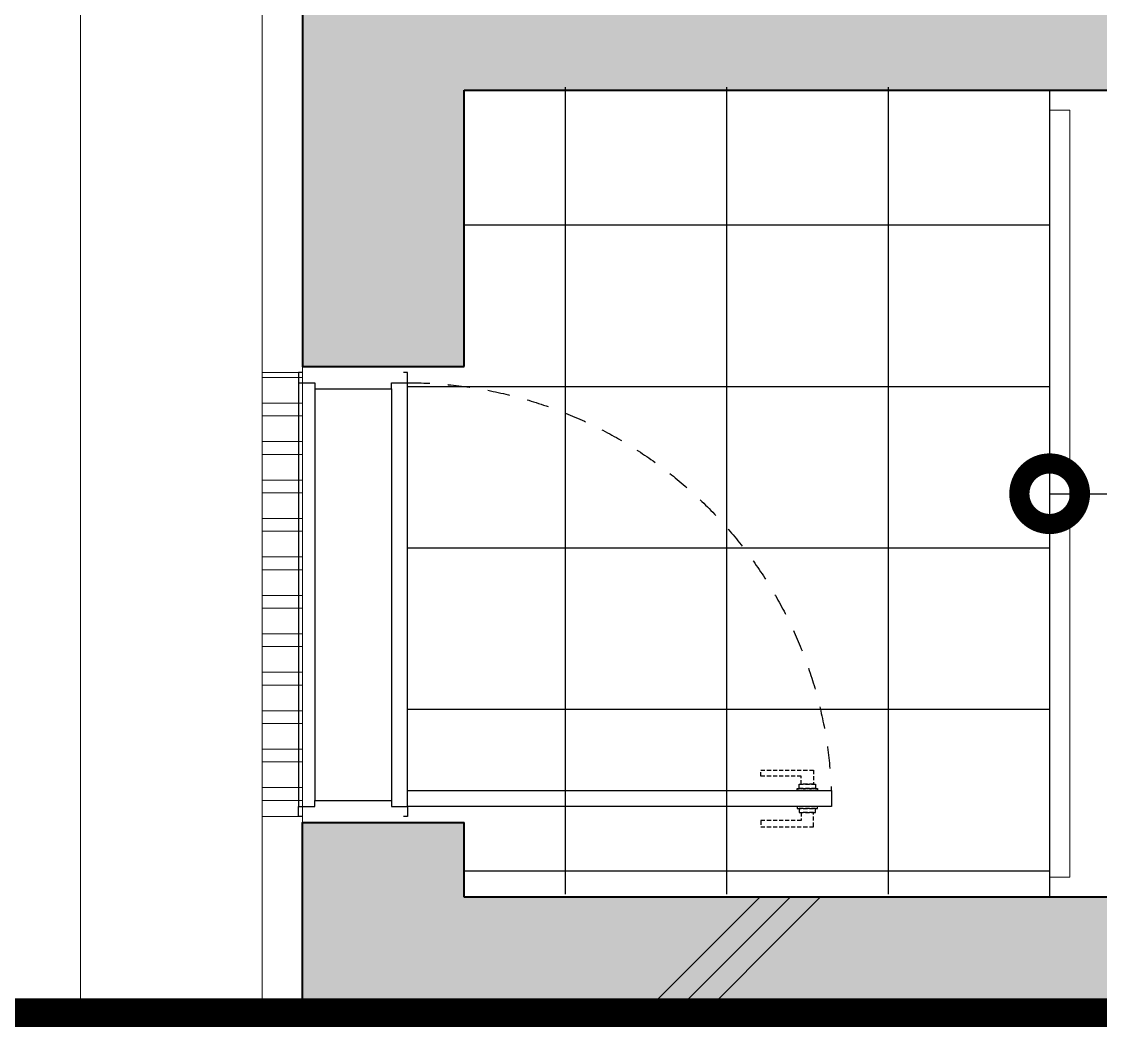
# Model space of a CAD drawing. Header units: millimetres. Extents: x 3546612 to 5615882, y 547008 to 3162891.
# Drawn here: x 5443429 to 5446101, y 2416963 to 2419438 of the extents above; entities that cross this region are included whole.
import ezdxf

# ---------------------------------------------------------------- set-up
doc = ezdxf.new("R2010")
doc.units = ezdxf.units.MM
doc.linetypes.add('XR-평면도$0$DASHEDX2', pattern=[1.5, 1, -0.5])
doc.linetypes.add('XR-평면도$0$HID', pattern=[2, 1.1, -0.9])
for name, color, linetype in [('HEB-Angle joint', 1, 'Continuous'), ('XR-평면도$0$A-CONC-SOLD', 9, 'Continuous'), ('XR-평면도$0$A-ELEV-PATT', 9, 'Continuous')]:
    doc.layers.add(name, color=color, linetype=linetype)
for name, color, linetype, lineweight in [('XR-평면도$0$A-CNTL', 9, 'Continuous', 15), ('XR-평면도$0$A-CONC-LIN1', 9, 'Continuous', 40), ('XR-평면도$0$A-DWXM-DOOR', 9, 'Continuous', 25), ('XR-평면도$0$A-ELEV-LIN3', 9, 'Continuous', 18), ('XR-평면도$0$A-SSXM-STAIR', 9, 'Continuous', 25), ('XR-평면도$0$A-XXXX-HATC', 9, 'Continuous', 18), ('XR-평면도$0$A-XXXX-SYMB', 9, 'Continuous', 25)]:
    doc.layers.add(name, color=color, linetype=linetype, lineweight=lineweight)
pattern_1 = [(0, (5306882.03, 2287046.97), (2e-14, 95.25), []), (0, (5306913.78, 2287015.22), (2e-14, 95.25), [])]

# ---------------------------------------------------------------- blocks, each defined once
blk = doc.blocks.new('XR-평면도$0$중심선(210216)')
at = {"layer": 'XR-평면도$0$A-CNTL', "ltscale": 300}
blk.add_lwpolyline([(121000, 206000), (121000, -10000)], dxfattribs=at)
blk = doc.blocks.new('XR-평면도$0$도어_008')
at = {"layer": 'XR-평면도$0$A-DWXM-DOOR'}
blk.add_lwpolyline([(65, 0), (65, 1050), (25, 1050), (25, 0)], close=True, dxfattribs=at)
at = {"layer": 'XR-평면도$0$A-DWXM-DOOR', "color": 9, "linetype": 'XR-평면도$0$DASHEDX2', "ltscale": 10}
for points in [[(-25, 1005), (10, 1005), (10, 975), (-10, 975), (-10, 875), (-25, 875)], [(20, 1010), (20, 970), (10, 970), (10, 1010)], [(20, 965), (20, 1015), (25, 1015), (25, 965)], [(70, 965), (70, 1015), (65, 1015), (65, 965)], [(70, 1010), (70, 970), (80, 970), (80, 1010)], [(115, 1005), (80, 1005), (80, 975), (100, 975), (100, 875), (115, 875)]]:
    blk.add_lwpolyline(points, close=True, dxfattribs=at)
at = {"layer": 'XR-평면도$0$A-DWXM-DOOR', "color": 0}
for points in [[(0, -260), (0, -270), (25, -270), (25, -230), (40, -230), (40, -40), (25, -40), (25, 0), (0, 0), (0, -10)], [(1100, -260), (1100, -270), (1075, -270), (1075, -230), (1060, -230), (1060, -40), (1075, -40), (1075, 0), (1100, 0), (1100, -10)]]:
    blk.add_lwpolyline(points, dxfattribs=at)
at = {"layer": 'XR-평면도$0$A-DWXM-DOOR', "color": 9}
for points in [[(25, 0), (1075, 0)], [(1060, -40), (40, -40)], [(1060, -230), (40, -230)], [(1075, -270), (25, -270)]]:
    blk.add_lwpolyline(points, dxfattribs=at)
at = {"layer": 'XR-평면도$0$A-DWXM-DOOR', "color": 1, "linetype": 'XR-평면도$0$HID', "ltscale": 50}
blk.add_arc((25, 0), 1050, 0, 90, dxfattribs=at)
blk = doc.blocks.new('XR-평면도$0$CORE_03_06_B2F 3F에서8F (230330)')
at = {"layer": 'XR-평면도$0$A-CONC-SOLD'}
h = blk.add_hatch(dxfattribs=at)
h.set_pattern_fill('CONC', color=256, scale=100, angle=180)
h.set_pattern_definition([(225, (259193, 729020.6), (2121.32, -2121.32), []), (225, (259193, 728945.6), (2121.32, -2121.32), []), (225, (259193, 728870.6), (2121.32, -2121.32), [])])
h.paths.add_polyline_path([(0, 0), (10950, 0), (10950, 10700), (10550, 10700), (10550, 10000), (7300, 10000), (7300, 9550), (7550, 9550), (7550, 9750), (10550, 9750), (10550, 7250), (8850, 7250), (8850, 7000), (10550, 7000), (10550, 400), (7550, 400), (7550, 7000), (7750, 7000), (7750, 7250), (7550, 7250), (7550, 8450), (7300, 8450), (7300, 5550), (6850, 5550), (6850, 5300), (7300, 5300), (7300, 400), (3500, 400), (3500, 900), (3250, 900), (3250, 400), (400, 400), (400, 2700), (3250, 2700), (3250, 2200), (3500, 2200), (3500, 3500), (3250, 3500), (3250, 2950), (400, 2950), (400, 5300), (3250, 5300), (3250, 4700), (3500, 4700), (3500, 5300), (5750, 5300), (5750, 5550), (5300, 5550), (5300, 7900), (5050, 7900), (5050, 5550), (400, 5550), (400, 9100), (1300, 9100), (1300, 9350), (400, 9350), (400, 12000), (2400, 12000), (2400, 9350), (1915, 9350), (1915, 9100), (3550, 9100), (3550, 9350), (2650, 9350), (2650, 12000), (5050, 12000), (5050, 9350), (4150, 9350), (4150, 9100), (5300, 9100), (5300, 12000), (5750, 12000), (5750, 12400), (0, 12400)])
h.paths.add_polyline_path([(6850, 12000), (10550, 12000), (10550, 11800), (10950, 11800), (10950, 12400), (6850, 12400)], flags=17)
at = {"layer": 'XR-평면도$0$A-XXXX-HATC'}
h = blk.add_hatch(color=253, dxfattribs=at)
h.dxf.hatch_style = 1
h.paths.add_polyline_path([(0, 12400), (0, 0), (10950, 0), (10950, 10685), (10550, 10685), (10550, 10000), (7300, 10000), (7300, 9615), (7550, 9615), (7550, 9750), (10550, 9750), (10550, 7250), (8765, 7250), (8765, 7000), (10550, 7000), (10550, 400), (7550, 400), (7550, 7000), (7635, 7000), (7635, 7250), (7550, 7250), (7550, 8485), (7300, 8485), (7300, 5550), (6865, 5550), (6865, 5300), (7300, 5300), (7300, 400), (3500, 400), (3500, 900), (3250, 900), (3250, 400), (400, 400), (400, 2700), (3250, 2700), (3250, 2200), (3500, 2200), (3500, 3475), (3250, 3475), (3250, 2950), (400, 2950), (400, 5300), (3250, 5300), (3250, 4775), (3500, 4775), (3500, 5300), (5735, 5300), (5735, 5550), (400, 5550), (400, 9100), (1285, 9100), (1285, 9350), (400, 9350), (400, 12000), (2400, 12000), (2400, 9350), (1915, 9350), (1915, 9100), (4235, 9100), (4235, 9350), (2650, 9350), (2650, 12000), (5050, 12000), (5050, 9350), (4865, 9350), (4865, 9100), (5300, 9100), (5300, 12000), (5735, 12000), (5735, 12400)])
h.paths.add_polyline_path([(6865, 12000), (6865, 12400), (10950, 12400), (10950, 11815), (10550, 11815), (10550, 12000)])
at = {"layer": 'XR-평면도$0$A-CONC-LIN1'}
blk.add_line((10550, 10685), (10550, 10000), dxfattribs=at)
for points in [[(5735, 12400), (0, 12400), (0, 0), (10950, 0), (10950, 10685), (10550, 10685)], [(6865, 12000), (6865, 12400), (10950, 12400), (10950, 11815), (10550, 11815)], [(6865, 12000), (10550, 12000)], [(10550, 12000), (10550, 11815)], [(10550, 10000), (7300, 10000), (7300, 9615)]]:
    blk.add_lwpolyline(points, dxfattribs=at)
at = {"layer": 'XR-평면도$0$A-ELEV-LIN3'}
blk.add_lwpolyline([(9100, 11950), (9050, 11950), (9050, 10050), (9100, 10050)], dxfattribs=at)
at = {"layer": 'XR-평면도$0$A-SSXM-STAIR'}
blk.add_line((9100, 10000), (9100, 12000), dxfattribs=at)
at = {"layer": 'XR-평면도$0$A-XXXX-SYMB', "const_width": 150}
blk.add_lwpolyline([(9100, 10975, 1), (9100, 11025, 1)], format="xyb", close=True, dxfattribs=at)
at = {"layer": 'XR-평면도$0$A-XXXX-SYMB'}
blk.add_lwpolyline([(9100, 11000), (7600, 11000)], dxfattribs=at)
at = {"xscale": -1, "rotation": 89.99999999999997}
blk.add_blockref('XR-평면도$0$도어_008', (10690, 11800), dxfattribs=at)

msp = doc.modelspace()

# ---------------------------------------------------------------- hatches: boundary and pattern name
at = {"layer": 'XR-평면도$0$A-ELEV-LIN3'}
h = msp.add_hatch(dxfattribs=at)
h.set_pattern_fill('ANSI32', color=256, scale=10, angle=315)
h.set_pattern_definition([(0, (5306882.03, 2287046.97), (2e-14, 95.25), []), (0, (5306913.78, 2287015.22), (2e-14, 95.25), [])])
h.paths.add_polyline_path([(5444125, 2418567.6), (5444025, 2418567.6), (5444025, 2417467.6), (5444125, 2417467.6)])
h = msp.add_hatch(dxfattribs=at)
h.set_pattern_fill('ANSI32', color=256, scale=10, angle=315)
h.set_pattern_definition(pattern_1)
h.paths.add_polyline_path([(5444125, 2418567.6), (5444025, 2418567.6), (5444025, 2417467.6), (5444125, 2417467.6)])
h = msp.add_hatch(dxfattribs=at)
h.set_pattern_fill('ANSI32', color=256, scale=10, angle=315)
h.set_pattern_definition(pattern_1)
h.paths.add_polyline_path([(5444125, 2418567.6), (5444025, 2418567.6), (5444025, 2417467.6), (5444125, 2417467.6)])

# ---------------------------------------------------------------- linework, layer by layer
at = {"layer": 'HEB-Angle joint', "const_width": 300}
msp.add_lwpolyline([(5410575, 2416867.6), (5410575, 2399798), (5455175, 2399798), (5455175, 2416867.6), (5417075.1, 2416867.6), (5417075.1, 2413367.6), (5415075, 2413367.6), (5415075, 2416867.6), (5410575, 2416867.6)], dxfattribs=at)
at = {"layer": 'XR-평면도$0$A-ELEV-LIN3'}
for p, q in [((5444025, 2418567.6), (5444125, 2418567.6)), ((5444025, 2418567.6), (5444125, 2418567.6)), ((5444025, 2418567.6), (5444125, 2418567.6)), ((5444025, 2417467.6), (5444125, 2417467.6)), ((5444025, 2417467.6), (5444125, 2417467.6)), ((5444025, 2417467.6), (5444125, 2417467.6))]:
    msp.add_line(p, q, dxfattribs=at)
for points in [[(5458075, 2428767.6), (5458075, 2430267.6), (5456475, 2430267.6), (5456475, 2429367.6), (5444225, 2429367.6), (5444225, 2429967.6), (5442925, 2429967.6), (5442925, 2428267.6), (5444025, 2428267.6), (5444025, 2416967.6), (5388125, 2416967.6), (5388125, 2428267.6), (5389225, 2428267.6), (5389225, 2429967.6), (5387925, 2429967.6), (5387925, 2429367.6), (5378225, 2429367.6), (5378225, 2429967.6), (5376925, 2429967.6), (5376925, 2428267.6), (5378025, 2428267.6), (5378025, 2416967.6), (5337575, 2416967.6)], [(5458075, 2428767.6), (5458075, 2430267.6), (5456475, 2430267.6), (5456475, 2429367.6), (5444225, 2429367.6), (5444225, 2429967.6), (5442925, 2429967.6), (5442925, 2428267.6), (5444025, 2428267.6), (5444025, 2416967.6), (5388125, 2416967.6), (5388125, 2428267.6), (5389225, 2428267.6), (5389225, 2429967.6), (5387925, 2429967.6), (5387925, 2429367.6), (5378225, 2429367.6), (5378225, 2429967.6), (5376925, 2429967.6), (5376925, 2428267.6), (5378025, 2428267.6), (5378025, 2416967.6), (5337575, 2416967.6)], [(5458075, 2428767.6), (5458075, 2430267.6), (5456475, 2430267.6), (5456475, 2429367.6), (5444225, 2429367.6), (5444225, 2429967.6), (5442925, 2429967.6), (5442925, 2428267.6), (5444025, 2428267.6), (5444025, 2416967.6), (5388125, 2416967.6), (5388125, 2428267.6), (5389225, 2428267.6), (5389225, 2429967.6), (5387925, 2429967.6), (5387925, 2429367.6), (5378225, 2429367.6), (5378225, 2429967.6), (5376925, 2429967.6), (5376925, 2428267.6), (5378025, 2428267.6), (5378025, 2416967.6), (5337575, 2416967.6)], [(5457975, 2428767.6), (5457975, 2430167.6), (5456575, 2430167.6), (5456575, 2429267.6), (5444125, 2429267.6), (5444125, 2429867.6), (5443025, 2429867.6), (5443025, 2428367.6), (5444125, 2428367.6), (5444125, 2416867.6), (5388025, 2416867.6), (5388025, 2428367.6), (5389125, 2428367.6), (5389125, 2429867.6), (5388025, 2429867.6), (5388025, 2429267.6), (5378125, 2429267.6)], [(5457975, 2428767.6), (5457975, 2430167.6), (5456575, 2430167.6), (5456575, 2429267.6), (5444125, 2429267.6), (5444125, 2429867.6), (5443025, 2429867.6), (5443025, 2428367.6), (5444125, 2428367.6), (5444125, 2416867.6), (5388025, 2416867.6), (5388025, 2428367.6), (5389125, 2428367.6), (5389125, 2429867.6), (5388025, 2429867.6), (5388025, 2429267.6), (5378125, 2429267.6)], [(5457975, 2428767.6), (5457975, 2430167.6), (5456575, 2430167.6), (5456575, 2429267.6), (5444125, 2429267.6), (5444125, 2429867.6), (5443025, 2429867.6), (5443025, 2428367.6), (5444125, 2428367.6), (5444125, 2416867.6), (5388025, 2416867.6), (5388025, 2428367.6), (5389125, 2428367.6), (5389125, 2429867.6), (5388025, 2429867.6), (5388025, 2429267.6), (5378125, 2429267.6)]]:
    msp.add_lwpolyline(points, dxfattribs=at)
at = {"layer": 'XR-평면도$0$A-ELEV-PATT'}
for p, q in [((5444775, 2419275.2), (5444775, 2417275.2)), ((5444775, 2419275.2), (5444775, 2417275.2)), ((5444775, 2419275.2), (5444775, 2417275.2)), ((5445175, 2419275.2), (5445175, 2417275.2)), ((5445175, 2419275.2), (5445175, 2417275.2)), ((5445175, 2419275.2), (5445175, 2417275.2)), ((5445575, 2419275.2), (5445575, 2417275.2)), ((5445575, 2419275.2), (5445575, 2417275.2)), ((5445575, 2419275.2), (5445575, 2417275.2)), ((5445975, 2418932.7), (5444525, 2418932.7)), ((5445975, 2418932.7), (5444525, 2418932.7)), ((5445975, 2418932.7), (5444525, 2418932.7)), ((5445975, 2418532.7), (5444385, 2418532.7)), ((5445975, 2418532.7), (5444385, 2418532.7)), ((5445975, 2418532.7), (5444385, 2418532.7)), ((5445975, 2418132.7), (5444385, 2418132.7)), ((5445975, 2418132.7), (5444385, 2418132.7)), ((5445975, 2418132.7), (5444385, 2418132.7)), ((5445975, 2417732.7), (5444385, 2417732.7)), ((5445975, 2417732.7), (5444385, 2417732.7)), ((5445975, 2417732.7), (5444385, 2417732.7)), ((5445975, 2417332.7), (5444525, 2417332.7)), ((5445975, 2417332.7), (5444525, 2417332.7)), ((5445975, 2417332.7), (5444525, 2417332.7))]:
    msp.add_line(p, q, dxfattribs=at)

# ---------------------------------------------------------------- block references
at = {"rotation": 180}
msp.add_blockref('XR-평면도$0$CORE_03_06_B2F 3F에서8F (230330)', (5455075, 2429267.6), dxfattribs=at)
msp.add_blockref('XR-평면도$0$CORE_03_06_B2F 3F에서8F (230330)', (5455075, 2429267.6), dxfattribs=at)
msp.add_blockref('XR-평면도$0$CORE_03_06_B2F 3F에서8F (230330)', (5455075, 2429267.6), dxfattribs=at)
at = {"layer": 'XR-평면도$0$A-CNTL'}
msp.add_blockref('XR-평면도$0$중심선(210216)', (5322575, 2339367.6), dxfattribs=at)

doc.saveas('drawing.dxf')
